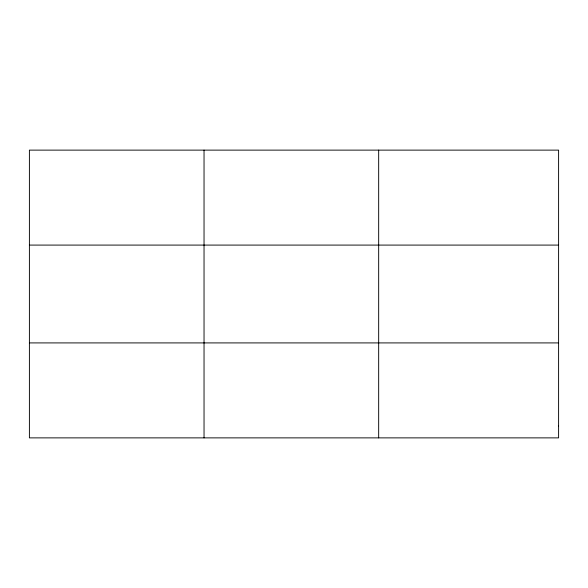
<?xml version="1.0" encoding="UTF-8"?>
<svg xmlns="http://www.w3.org/2000/svg" width="588" height="588" viewBox="0 0 588 588"><rect width="100%" height="100%" fill="white"/><g stroke="black" fill="none" stroke-linecap="round" stroke-linejoin="round"><path stroke-width="0.88" d="M204.036 150.124L204.036 437.876M378.672 150.124L378.672 437.876M29.4 245.086L558.6 245.086M29.4 342.914L558.6 342.914M558.6 426.006L558.6 437.876L29.4 437.876L29.4 150.124L558.6 150.124L558.6 426.006"/></g></svg>
